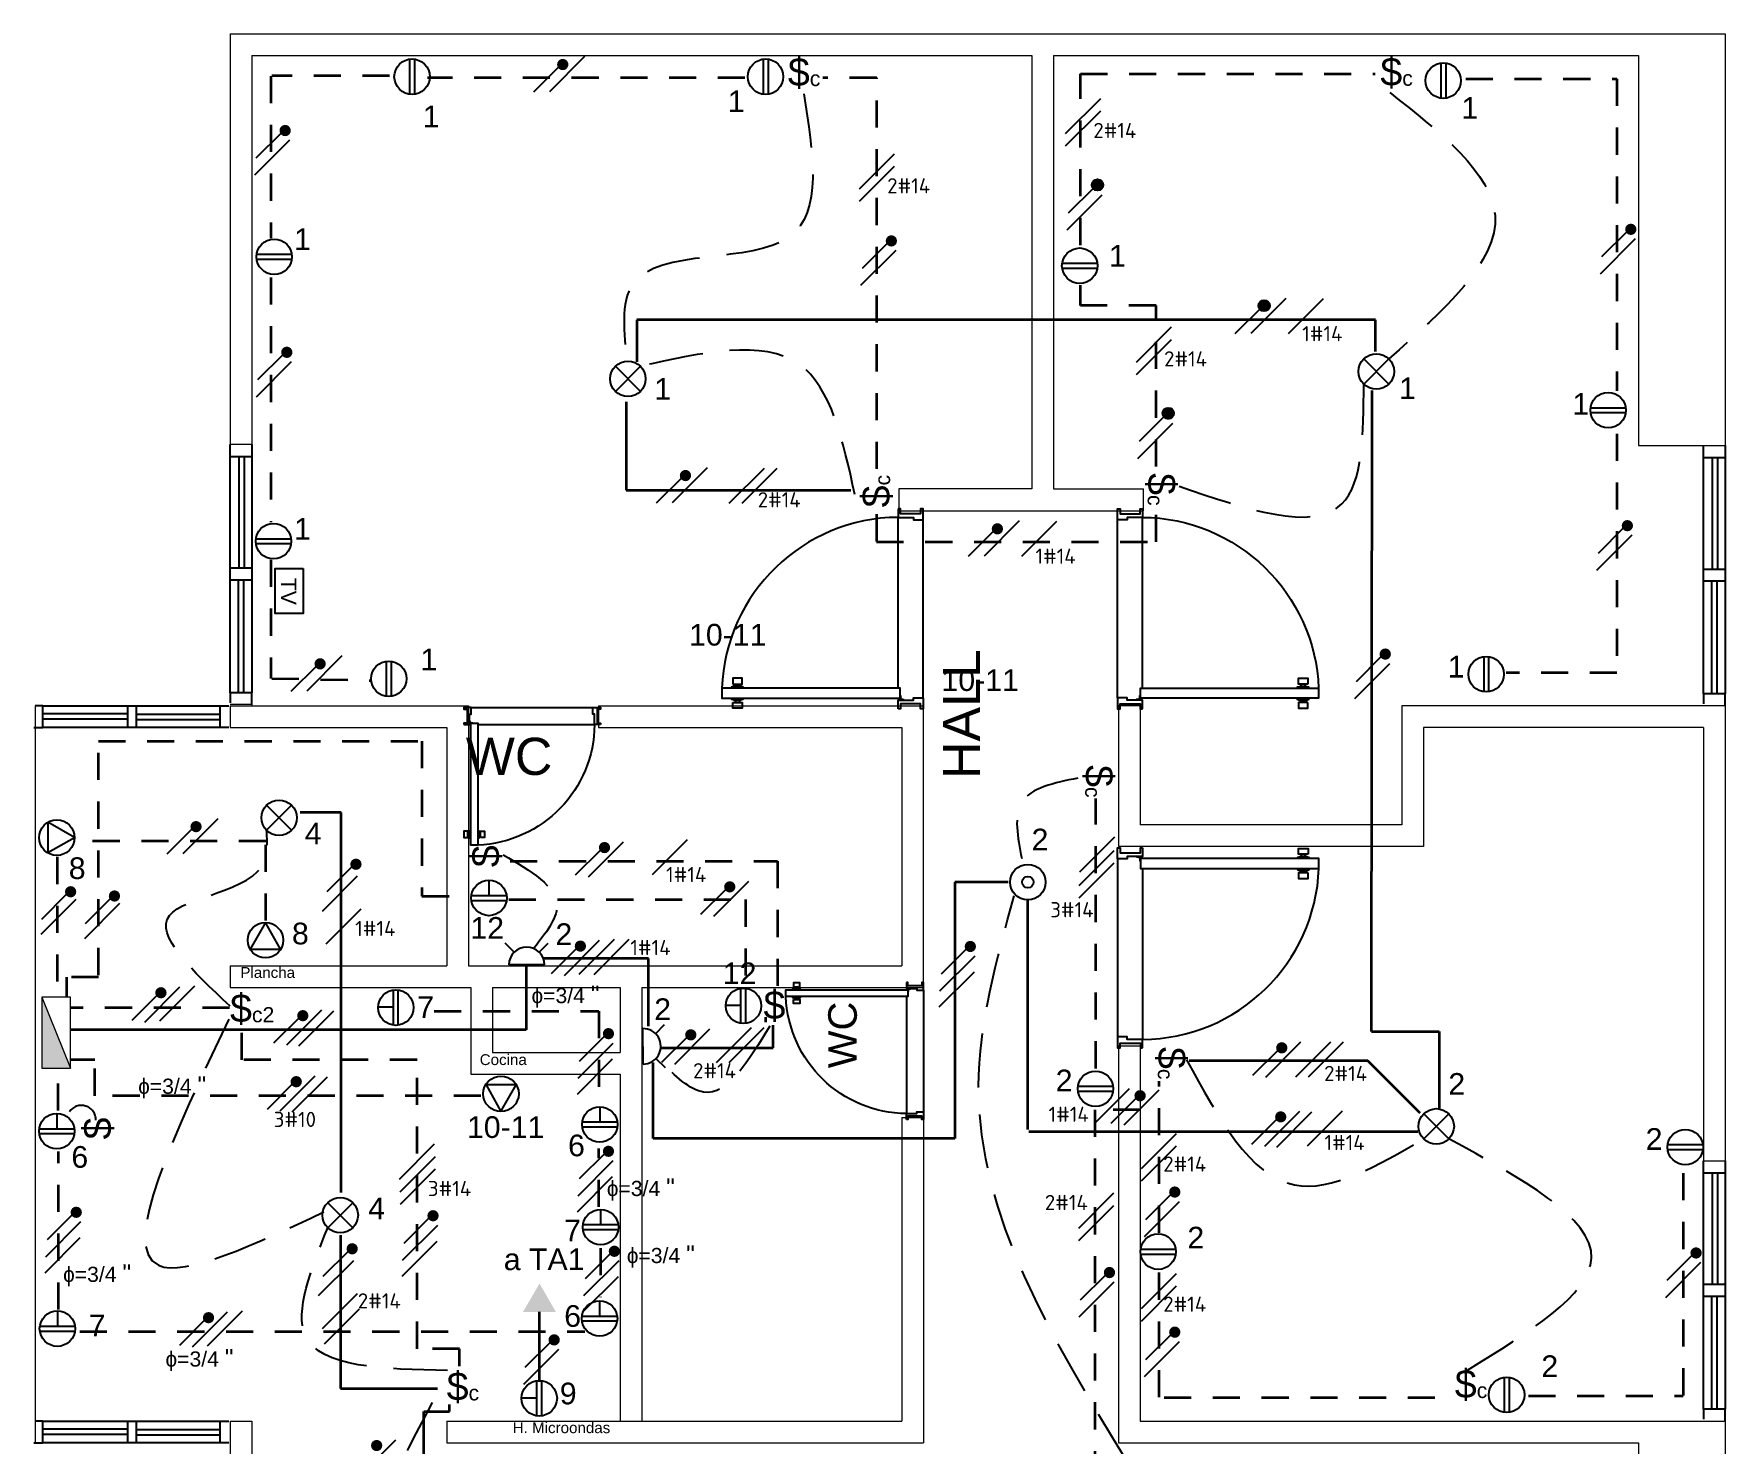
# Model space of a CAD drawing. Extents: x -43333.7 to -43325.1, y -14363.7 to -14352.7.
# Drawn here: x -43333.67 to -43325.87, y -14359.23 to -14352.73 of the extents above; entities that cross this region are included whole.
import ezdxf
from ezdxf.enums import TextEntityAlignment as Align

# ---------------------------------------------------------------- set-up
doc = ezdxf.new("R2010")
doc.units = 0
doc.header["$MEASUREMENT"] = 0
for name, pattern in [('DASHED', [19.05, 12.7, -6.35]), ('HIDDEN', [0.375, 0.25, -0.125]), ('HIDDEN2', [0.1875, 0.125, -0.0625])]:
    doc.linetypes.add(name, pattern=pattern)
doc.layers.get('0').update_dxf_attribs({"linetype": 'CONTINUOUS'})
for name, color, linetype, lineweight in [('Cable piso 1', 50, 'HIDDEN2', 35), ('Cable techo 1', 131, 'CONTINUOUS', 35), ('www.cadblocksfree.com', 7, 'CONTINUOUS', 5)]:
    doc.layers.add(name, color=color, linetype=linetype, lineweight=lineweight)
for name, color, linetype in [('Control luces 1', 80, 'HIDDEN'), ('Especiales 1', 31, 'CONTINUOUS'), ('Fase B 1', 40, 'CONTINUOUS'), ('Fase c1', 1, 'CONTINUOUS'), ('FINO', 4, 'CONTINUOUS'), ('Iluminacion 1', 21, 'CONTINUOUS'), ('Neutro 1', 255, 'CONTINUOUS'), ('PUERTAS', 1, 'CONTINUOUS'), ('Retorno 1', 210, 'CONTINUOUS'), ('Tomas 1', 6, 'CONTINUOUS')]:
    doc.layers.add(name, color=color, linetype=linetype)
doc.styles.get("Standard").update_dxf_attribs({"font": 'ARIAL.TTF'})

# ---------------------------------------------------------------- blocks, each defined once
blk = doc.blocks.new('P3-80')
at = {"layer": 'PUERTAS'}
for p, q in [((0.0364, 0.0872), (0.0364, 0.0757)), ((0.0385, 0.0894), (0.0527, 0.0894))]:
    blk.add_line(p, q, dxfattribs=at)
at = {"layer": 'PUERTAS', "color": 1, "linetype": 'DASHED'}
for p, q in [((0.0819, 0.1), (0.7659, 0.1)), ((0.0438, 0), (0.7562, 0))]:
    blk.add_line(p, q, dxfattribs=at)
at = {"layer": 'PUERTAS', "color": 2}
for points in [[(0.0249, 0.7621), (0.0249, 0.7244), (0.0017, 0.7244), (0.0017, 0.7621)], [(0.0989, 0.7621), (0.0989, 0.7244), (0.1221, 0.7244), (0.1221, 0.7621)]]:
    blk.add_lwpolyline(points, close=True, dxfattribs=at)
for points in [[(0.0329, 0.751), (0.0249, 0.751)], [(0.0378, 0.7197), (0.0329, 0.7324), (0.0329, 0.7549), (0.0378, 0.7666)], [(0.0419, 0.7666), (0.0378, 0.7666), (0.0378, 0.7197), (0.0419, 0.7197)], [(0.0819, 0.7666), (0.086, 0.7666), (0.086, 0.7197), (0.0819, 0.7197)], [(0.086, 0.7197), (0.0909, 0.7324), (0.0909, 0.7549), (0.086, 0.7666)], [(0.0909, 0.751), (0.0989, 0.751)], [(0.0329, 0.7355), (0.0249, 0.7355)], [(0.0909, 0.7355), (0.0989, 0.7355)]]:
    blk.add_lwpolyline(points, dxfattribs=at)
at = {"layer": 'PUERTAS'}
for points in [[(0.0419, 0.0919), (0.0819, 0.0919), (0.0819, 0.8055), (0.0419, 0.8055), (0.0419, 0.0919)], [(0, 0.1), (0.0341, 0.1), (0.0341, 0.0386), (0.0438, 0.0386), (0.0438, 0), (0, 0), (0, 0.0107), (0.0195, 0.0107), (0.0195, 0.0912), (0, 0.0912), (0, 0.1)], [(0.8, 0.1), (0.7659, 0.1), (0.7659, 0.0386), (0.7562, 0.0386), (0.7562, 0), (0.8, 0), (0.8, 0.0107), (0.7805, 0.0107), (0.7805, 0.0912), (0.8, 0.0912), (0.8, 0.1)]]:
    blk.add_lwpolyline(points, dxfattribs=at)
blk.add_circle((0.0385, 0.0872), 0.00217, dxfattribs=at)
at = {"layer": 'PUERTAS', "color": 1}
blk.add_arc((0.0548, 0.0949), 0.7111, 0.41037, 87.81839, dxfattribs=at)
blk = doc.blocks.new('DIBA')
at = {"layer": 'FINO'}
for p, q in [((0, 0.1), (1.05, 0.1)), ((0.05, 0), (0.05, 0.1)), ((1.1, 0.1), (1.05, 0.1)), ((1.05, 0.1), (1.05, 0)), ((1.05, 0), (0, 0)), ((0.05, 0.065), (0.5218, 0.065)), ((0.05, 0.04), (0.5218, 0.04)), ((0.5718, 0.062), (1.05, 0.062)), ((0.5718, 0.037), (1.05, 0.037)), ((1.05, 0), (1.0925, 0))]:
    blk.add_line(p, q, dxfattribs=at)
at = {"layer": 'FINO', "color": 4}
for p, q in [((0.5218, 0), (0.5218, 0.1)), ((0.5718, 0), (0.5718, 0.1))]:
    blk.add_line(p, q, dxfattribs=at)
blk = doc.blocks.new('Divi')
blk.add_blockref('DIBA', (0, 0))

msp = doc.modelspace()

# ---------------------------------------------------------------- hatches: boundary and pattern name
at = {"layer": 'Cable techo 1'}
msp.add_hatch(color=250, dxfattribs=at).paths.add_polyline_path([(-43331.3374, -14358.4915), (-43331.4134, -14358.6224), (-43331.2619, -14358.6228)])
at = {"layer": 'Neutro 1'}
for points in [[(-43331.2119, -14352.8491, 1), (-43331.2488, -14352.886, 1)], [(-43332.4929, -14353.1539, 1), (-43332.5298, -14353.1908, 1)], [(-43328.7437, -14353.4077, 1), (-43328.7806, -14353.4446, 1)], [(-43326.2822, -14353.6095, 1), (-43326.3191, -14353.6464, 1)], [(-43329.6951, -14353.6629, 1), (-43329.732, -14353.6998, 1)], [(-43327.9737, -14353.9614, 1), (-43328.0106, -14353.9983, 1)], [(-43332.4853, -14354.177, 1), (-43332.5222, -14354.2139, 1)], [(-43328.4172, -14354.4615, 1), (-43328.4541, -14354.4984, 1)], [(-43330.6455, -14354.7455, 1), (-43330.6824, -14354.7824, 1)], [(-43329.2056, -14354.9914, 1), (-43329.2425, -14355.0283, 1)], [(-43326.2981, -14354.9768, 1), (-43326.335, -14355.0137, 1)], [(-43327.4154, -14355.5693, 1), (-43327.4523, -14355.6062, 1)], [(-43332.3315, -14355.6143, 1), (-43332.3684, -14355.6512, 1)], [(-43332.9041, -14356.3654, 1), (-43332.941, -14356.4022, 1)], [(-43331.019, -14356.4619, 1), (-43331.0559, -14356.4988, 1)], [(-43332.1663, -14356.5387, 1), (-43332.2032, -14356.5756, 1)], [(-43333.4831, -14356.6658, 1), (-43333.52, -14356.7027, 1)], [(-43333.2808, -14356.6855, 1), (-43333.3176, -14356.7224, 1)], [(-43330.4408, -14356.6432, 1), (-43330.4777, -14356.6801, 1)], [(-43331.1303, -14356.9167, 1), (-43331.1672, -14356.9535, 1)], [(-43329.3306, -14356.9182, 1), (-43329.3675, -14356.9551, 1)], [(-43333.0662, -14357.1318, 1), (-43333.1031, -14357.1687, 1)], [(-43332.4115, -14357.2374, 1), (-43332.4484, -14357.2743, 1)], [(-43331.0007, -14357.3206, 1), (-43331.0376, -14357.3574, 1)], [(-43330.6209, -14357.3259, 1), (-43330.6578, -14357.3628, 1)], [(-43327.8932, -14357.3857, 1), (-43327.9301, -14357.4226, 1)], [(-43332.4418, -14357.5422, 1), (-43332.4787, -14357.5791, 1)], [(-43328.5471, -14357.6068, 1), (-43328.584, -14357.6436, 1)], [(-43327.898, -14357.7044, 1), (-43327.9348, -14357.7412, 1)], [(-43331.0007, -14357.8632, 1), (-43331.0376, -14357.9001, 1)], [(-43328.3869, -14358.0513, 1), (-43328.4238, -14358.0882, 1)], [(-43333.4572, -14358.1447, 1), (-43333.4941, -14358.1816, 1)], [(-43331.8104, -14358.1605, 1), (-43331.8473, -14358.1974, 1)], [(-43332.1836, -14358.313, 1), (-43332.2205, -14358.3499, 1)], [(-43330.9735, -14358.3244, 1), (-43331.0104, -14358.3613, 1)], [(-43325.9811, -14358.3322, 1), (-43326.018, -14358.3691, 1)], [(-43328.6884, -14358.4227, 1), (-43328.7253, -14358.4596, 1)], [(-43332.8466, -14358.6309, 1), (-43332.8835, -14358.6678, 1)], [(-43328.3869, -14358.6978, 1), (-43328.4238, -14358.7347, 1)], [(-43331.2515, -14358.7332, 1), (-43331.2883, -14358.7701, 1)], [(-43332.0706, -14359.2208, 1), (-43332.1075, -14359.2576, 1)]]:
    msp.add_hatch(color=250, dxfattribs=at).paths.add_polyline_path(points)
at = {"layer": 'www.cadblocksfree.com'}
msp.add_hatch(color=250, dxfattribs=at).paths.add_polyline_path([(-43333.6344, -14357.1707), (-43333.6344, -14357.4982), (-43333.5023, -14357.4982)])

# ---------------------------------------------------------------- linework, layer by layer
at = {"layer": 'Cable piso 1', "color": 250}
for p, q in [((-43332.5768, -14352.9208), (-43332.5768, -14353.6693)), ((-43332.0292, -14352.9199), (-43332.5728, -14352.9199)), ((-43330.3893, -14352.9292), (-43331.8542, -14352.9292)), ((-43329.7812, -14352.9292), (-43330.03, -14352.9292)), ((-43329.7812, -14354.7333), (-43329.7812, -14352.9292)), ((-43328.8407, -14353.7003), (-43328.8407, -14352.9107)), ((-43328.8407, -14352.9107), (-43327.4809, -14352.9107)), ((-43327.0625, -14352.9339), (-43326.3652, -14352.9339)), ((-43326.3652, -14352.9339), (-43326.3652, -14354.3737)), ((-43332.5768, -14353.8497), (-43332.5768, -14354.9792)), ((-43328.8407, -14353.979), (-43328.8407, -14353.8861)), ((-43328.492, -14353.979), (-43328.8407, -14353.979)), ((-43328.492, -14354.7221), (-43328.492, -14353.979)), ((-43326.3652, -14354.5711), (-43326.3652, -14355.6742)), ((-43329.782, -14354.9427), (-43329.782, -14355.0704)), ((-43328.492, -14355.0704), (-43328.492, -14354.9079)), ((-43329.782, -14355.0704), (-43328.492, -14355.0704)), ((-43332.5768, -14355.1529), (-43332.5768, -14355.7009)), ((-43332.5728, -14355.6999), (-43332.1122, -14355.7091)), ((-43326.3652, -14355.6742), (-43326.8766, -14355.6742)), ((-43333.3734, -14357.0685), (-43333.3734, -14355.9891)), ((-43333.3734, -14355.9891), (-43331.8798, -14355.9891)), ((-43331.8798, -14355.9891), (-43331.8798, -14356.7049)), ((-43328.7693, -14357.4989), (-43328.7693, -14356.2533)), ((-43332.5998, -14356.4502), (-43333.4724, -14356.4502)), ((-43332.5998, -14356.8173), (-43332.5998, -14356.4502)), ((-43333.5643, -14356.5236), (-43333.5643, -14357.1707)), ((-43331.4727, -14356.5433), (-43330.2393, -14356.5433)), ((-43330.2393, -14356.5433), (-43330.2393, -14357.1376)), ((-43331.8798, -14356.7049), (-43331.6679, -14356.7049)), ((-43331.4792, -14356.7206), (-43330.3871, -14356.7206)), ((-43330.3871, -14356.7206), (-43330.3871, -14357.1181)), ((-43333.3724, -14357.0788), (-43333.5212, -14357.0788)), ((-43333.5212, -14357.0788), (-43333.5212, -14357.168)), ((-43332.768, -14357.2191), (-43333.505, -14357.2191)), ((-43331.8233, -14357.2349), (-43331.0644, -14357.2349)), ((-43331.0644, -14357.2349), (-43331.0644, -14357.6721)), ((-43332.712, -14357.4595), (-43332.712, -14357.3173)), ((-43333.3897, -14357.4598), (-43333.5, -14357.4598)), ((-43333.3897, -14357.625), (-43333.3897, -14357.4598)), ((-43331.9025, -14357.4595), (-43332.712, -14357.4595)), ((-43331.9025, -14358.7924), (-43331.9025, -14357.4595)), ((-43333.5597, -14357.6938), (-43333.5597, -14357.5011)), ((-43328.4773, -14358.2573), (-43328.4773, -14357.5588)), ((-43331.6077, -14357.625), (-43333.3897, -14357.625)), ((-43328.7748, -14357.6898), (-43328.7748, -14359.3273)), ((-43328.565, -14357.691), (-43328.6987, -14357.691)), ((-43333.5582, -14358.6116), (-43333.5582, -14357.8822)), ((-43331.063, -14358.1381), (-43331.063, -14357.8681)), ((-43326.0576, -14359.0078), (-43326.0576, -14357.9463)), ((-43331.0563, -14358.3283), (-43331.0563, -14358.5549)), ((-43328.4773, -14359.0166), (-43328.4773, -14358.4308)), ((-43333.4592, -14358.7124), (-43331.1287, -14358.7124)), ((-43331.7069, -14358.7924), (-43331.9025, -14358.7924)), ((-43331.7069, -14358.8724), (-43331.7069, -14358.7924)), ((-43328.4548, -14359.0171), (-43327.1307, -14359.0171)), ((-43326.7734, -14359.0101), (-43326.0588, -14359.0101))]:
    msp.add_line(p, q, dxfattribs=at)
at = {"layer": 'Cable techo 1', "color": 250}
for p, q in [((-43327.4788, -14354.0457), (-43330.8879, -14354.0457)), ((-43330.8879, -14354.0457), (-43330.8879, -14354.2394)), ((-43327.4788, -14354.191), (-43327.4788, -14354.0457)), ((-43327.4969, -14357.3295), (-43327.4946, -14354.371)), ((-43330.9379, -14354.4243), (-43330.9379, -14354.7574)), ((-43330.9379, -14354.7574), (-43330.9379, -14354.8315)), ((-43330.9379, -14354.8315), (-43329.9006, -14354.8315)), ((-43332.2523, -14356.3182), (-43332.4418, -14356.3182)), ((-43332.2523, -14358.0712), (-43332.2523, -14356.3182)), ((-43329.1741, -14356.6395), (-43329.4208, -14356.6395)), ((-43329.4208, -14356.6395), (-43329.4208, -14357.8229)), ((-43329.0837, -14357.7813), (-43329.0837, -14356.7216)), ((-43331.3984, -14357.0276), (-43331.3984, -14357.3212)), ((-43330.8349, -14356.9927), (-43331.32, -14356.9927)), ((-43330.8349, -14357.3048), (-43330.8349, -14356.9927)), ((-43330.2936, -14357.2859), (-43330.2936, -14357.2625)), ((-43330.2595, -14357.4047), (-43330.2595, -14357.3001)), ((-43331.3984, -14357.3212), (-43333.502, -14357.3212)), ((-43327.4969, -14357.3295), (-43327.1845, -14357.3295)), ((-43327.1845, -14357.3295), (-43327.1845, -14357.6827)), ((-43330.7767, -14357.4047), (-43330.2595, -14357.4047)), ((-43330.8136, -14357.8229), (-43330.8136, -14357.4723)), ((-43328.3243, -14357.4646), (-43328.3385, -14357.4646)), ((-43327.5143, -14357.4646), (-43328.3243, -14357.4646)), ((-43327.2727, -14357.706), (-43327.5143, -14357.4646)), ((-43329.4208, -14357.8229), (-43330.8136, -14357.8229)), ((-43329.0797, -14357.7901), (-43327.2841, -14357.7901)), ((-43332.2556, -14358.2684), (-43332.2556, -14358.9758)), ((-43331.3377, -14358.9448), (-43331.3377, -14358.6224)), ((-43332.2556, -14358.9758), (-43331.8084, -14358.9758)), ((-43331.8711, -14360.6839), (-43331.8711, -14359.0824)), ((-43331.8711, -14359.0824), (-43331.7528, -14359.0824)), ((-43331.7528, -14359.0824), (-43331.7528, -14359.0501))]:
    msp.add_line(p, q, dxfattribs=at)
at = {"layer": 'Control luces 1', "color": 250}
msp.add_arc((-43333.4516, -14357.7364), 0.0665, 358.24309, 146.48858, dxfattribs=at)
for points, knots in [([(-43330.1179, -14353.0026), (-43330.0738, -14353.2759), (-43329.9794, -14353.8616), (-43330.9962, -14353.672), (-43330.9487, -14354.1041), (-43330.9333, -14354.244)], [0, 0, 0, 0, 0.662689, 1.420115, 1.78313, 1.78313, 1.78313, 1.78313]), ([(-43327.4135, -14352.9963), (-43327.1777, -14353.183), (-43326.6819, -14353.5753), (-43327.1645, -14354.0023), (-43327.4175, -14354.2261)], [0, 0, 0, 0, 0.747455, 1.571191, 1.571191, 1.571191, 1.571191]), ([(-43329.8823, -14354.8509), (-43329.9366, -14354.6032), (-43330.052, -14354.0772), (-43330.588, -14354.1967), (-43330.8716, -14354.26)], [0, 0, 0, 0, 0.652378, 1.38553, 1.38553, 1.38553, 1.38553]), ([(-43328.3859, -14354.8131), (-43328.0767, -14354.9193), (-43327.5373, -14355.1046), (-43327.5344, -14354.5699), (-43327.5331, -14354.3418)], [0, 0, 0, 0, 0.755811, 1.318367, 1.318367, 1.318367, 1.318367]), ([(-43328.853, -14356.1598), (-43328.9618, -14356.1824), (-43329.1705, -14356.2257), (-43329.1309, -14356.4321), (-43329.112, -14356.5308)], [0, 0, 0, 0, 0.2822885, 0.5410927, 0.5410927, 0.5410927, 0.5410927]), ([(-43332.7657, -14357.2127), (-43332.9398, -14357.0484), (-43333.2888, -14356.719), (-43332.576, -14356.6826), (-43332.5935, -14356.4514), (-43332.5973, -14356.4006)], [0, 0, 0, 0, 0.503857, 1.010214, 1.152636, 1.152636, 1.152636, 1.152636]), ([(-43331.5045, -14356.5138), (-43331.3797, -14356.5867), (-43331.176, -14356.7058), (-43331.3097, -14356.8762), (-43331.3616, -14356.9423)], [0, 0, 0, 0, 0.3436087, 0.560995, 0.560995, 0.560995, 0.560995]), ([(-43328.6284, -14359.3086), (-43328.9708, -14358.7446), (-43329.4782, -14357.9084), (-43329.228, -14356.9992), (-43329.1466, -14356.7033)], [0, 0, 0, 0, 1.855326, 2.750425, 2.750425, 2.750425, 2.750425]), ([(-43332.7718, -14357.2728), (-43333.0237, -14357.7996), (-43333.4467, -14358.6843), (-43332.6539, -14358.312), (-43332.3331, -14358.1613)], [0, 0, 0, 0, 1.180259, 1.98223, 1.98223, 1.98223, 1.98223]), ([(-43330.2751, -14357.3041), (-43330.3719, -14357.4646), (-43330.5239, -14357.7166), (-43330.7119, -14357.5328), (-43330.7802, -14357.466)], [0, 0, 0, 0, 0.4311037, 0.6769793, 0.6769793, 0.6769793, 0.6769793]), ([(-43328.3513, -14357.4593), (-43328.2053, -14357.7277), (-43327.9381, -14358.219), (-43327.4691, -14357.9476), (-43327.2564, -14357.8245)], [0, 0, 0, 0, 0.76267, 1.39611, 1.39611, 1.39611, 1.39611]), ([(-43327.0537, -14358.8909), (-43326.7714, -14358.7171), (-43326.1745, -14358.3496), (-43326.8072, -14358.0057), (-43327.1407, -14357.8245)], [0, 0, 0, 0, 0.770345, 1.628803, 1.628803, 1.628803, 1.628803]), ([(-43331.7614, -14358.8929), (-43332.0555, -14358.8871), (-43332.571, -14358.8769), (-43332.3917, -14358.4274), (-43332.3147, -14358.2344)], [0, 0, 0, 0, 0.675436, 1.184057, 1.184057, 1.184057, 1.184057]), ([(-43331.8334, -14359.0406), (-43332.03, -14359.4146), (-43332.4267, -14360.1699), (-43331.6226, -14360.4638), (-43331.2167, -14360.6121)], [0, 0, 0, 0, 1.051209, 2.122446, 2.122446, 2.122446, 2.122446])]:
    msp.add_open_spline(points, degree=3, knots=knots, dxfattribs=at)
at = {"layer": 'Especiales 1', "color": 250, "linetype": 'ByBlock'}
for p, q in [((-43333.6064, -14356.3639), (-43333.6064, -14356.5037)), ((-43333.4834, -14356.4345), (-43333.6064, -14356.3639)), ((-43333.6064, -14356.5037), (-43333.4834, -14356.4345)), ((-43332.6024, -14356.8261), (-43332.673, -14356.9491)), ((-43332.5332, -14356.9491), (-43332.6024, -14356.8261)), ((-43332.673, -14356.9491), (-43332.5332, -14356.9491)), ((-43331.4446, -14357.575), (-43331.5844, -14357.575)), ((-43331.5844, -14357.575), (-43331.5152, -14357.698)), ((-43331.5152, -14357.698), (-43331.4446, -14357.575))]:
    msp.add_line(p, q, dxfattribs=at)
for centre in [(-43333.5652, -14356.4345), (-43332.6024, -14356.9078), (-43331.5152, -14357.6162)]:
    msp.add_circle(centre, 0.0818, dxfattribs=at)
at = {"layer": 'Fase B 1', "color": 250}
for p, q in [((-43331.2897, -14352.9915), (-43331.1279, -14352.8297)), ((-43332.6516, -14353.3772), (-43332.4898, -14353.2154)), ((-43328.9024, -14353.631), (-43328.7406, -14353.4691)), ((-43326.4409, -14353.8328), (-43326.2791, -14353.671)), ((-43329.8538, -14353.8862), (-43329.6919, -14353.7243)), ((-43328.0524, -14354.1071), (-43327.8906, -14353.9453)), ((-43332.644, -14354.4003), (-43332.4822, -14354.2384)), ((-43328.5759, -14354.6848), (-43328.4141, -14354.523)), ((-43330.7233, -14354.8879), (-43330.5614, -14354.7261)), ((-43329.2834, -14355.1338), (-43329.1216, -14354.9719)), ((-43326.4568, -14355.2001), (-43326.295, -14355.0382)), ((-43332.4093, -14355.7567), (-43332.2475, -14355.5948)), ((-43327.5741, -14355.7926), (-43327.4122, -14355.6307)), ((-43332.9819, -14356.5077), (-43332.8201, -14356.3459)), ((-43332.3397, -14356.773), (-43332.1779, -14356.6112)), ((-43333.6381, -14356.8797), (-43333.4762, -14356.7179)), ((-43331.1538, -14357.065), (-43330.9919, -14356.9031)), ((-43329.4893, -14357.1415), (-43329.3275, -14356.9797)), ((-43333.0896, -14357.2801), (-43332.9278, -14357.1183)), ((-43332.4483, -14357.3951), (-43332.2864, -14357.2333)), ((-43331.1594, -14357.5438), (-43330.9976, -14357.382)), ((-43332.4785, -14357.6999), (-43332.3167, -14357.5381)), ((-43327.9347, -14357.8621), (-43327.7729, -14357.7002)), ((-43331.1594, -14358.0865), (-43330.9976, -14357.9246)), ((-43333.6159, -14358.368), (-43333.4541, -14358.2062)), ((-43331.9691, -14358.3838), (-43331.8073, -14358.2219)), ((-43332.357, -14358.5473), (-43332.1951, -14358.3854)), ((-43331.1322, -14358.5477), (-43330.9704, -14358.3859)), ((-43332.8701, -14358.7792), (-43332.7082, -14358.6174)), ((-43332.1631, -14359.3741), (-43332.0013, -14359.2123))]:
    msp.add_line(p, q, dxfattribs=at)
at = {"layer": 'Fase c1', "color": 250}
for p, q in [((-43331.1115, -14356.6153), (-43330.9497, -14356.4535)), ((-43330.5333, -14356.7966), (-43330.3715, -14356.6348)), ((-43333.4357, -14356.8994), (-43333.2739, -14356.7376)), ((-43331.2228, -14357.07), (-43331.061, -14356.9082)), ((-43329.4922, -14357.2153), (-43329.3304, -14357.0535)), ((-43333.1586, -14357.2852), (-43332.9968, -14357.1234)), ((-43332.504, -14357.3908), (-43332.3421, -14357.2289)), ((-43330.7133, -14357.4793), (-43330.5515, -14357.3174)), ((-43327.9856, -14357.5391), (-43327.8238, -14357.3772)), ((-43331.1624, -14357.6177), (-43331.0005, -14357.4558)), ((-43332.5342, -14357.6956), (-43332.3724, -14357.5338)), ((-43328.6395, -14357.7601), (-43328.4777, -14357.5983)), ((-43327.9904, -14357.8577), (-43327.8286, -14357.6959)), ((-43331.1624, -14358.1603), (-43331.0005, -14357.9984)), ((-43328.5456, -14358.2746), (-43328.3838, -14358.1128)), ((-43333.6189, -14358.4418), (-43333.4571, -14358.28)), ((-43331.9721, -14358.4576), (-43331.8103, -14358.2957)), ((-43326.1398, -14358.5555), (-43325.978, -14358.3937)), ((-43331.1352, -14358.6215), (-43330.9734, -14358.4597)), ((-43328.8471, -14358.646), (-43328.6853, -14358.4842)), ((-43332.9391, -14358.7843), (-43332.7773, -14358.6225)), ((-43328.5456, -14358.9211), (-43328.3838, -14358.7593)), ((-43331.4102, -14358.9565), (-43331.2483, -14358.7947))]:
    msp.add_line(p, q, dxfattribs=at)
at = {"layer": 'Iluminacion 1', "color": 250, "linetype": 'ByBlock'}
for p, q in [((-43327.5331, -14354.2261), (-43327.4175, -14354.3418)), ((-43327.5331, -14354.3418), (-43327.4175, -14354.2261)), ((-43330.9872, -14354.26), (-43330.8716, -14354.3756)), ((-43330.9872, -14354.3756), (-43330.8716, -14354.26)), ((-43332.5973, -14356.285), (-43332.4817, -14356.4006)), ((-43332.5973, -14356.4006), (-43332.4817, -14356.285)), ((-43331.4542, -14356.9631), (-43331.4958, -14356.9211)), ((-43331.3393, -14356.9629), (-43331.2979, -14356.9207)), ((-43331.3149, -14357.0212), (-43331.4784, -14357.0212)), ((-43330.8019, -14357.3393), (-43330.7603, -14357.2972)), ((-43330.8583, -14357.4792), (-43330.8602, -14357.3157)), ((-43330.8003, -14357.4541), (-43330.7577, -14357.4951)), ((-43327.2564, -14357.7089), (-43327.1407, -14357.8245)), ((-43327.2564, -14357.8245), (-43327.1407, -14357.7089)), ((-43332.3147, -14358.1188), (-43332.199, -14358.2344)), ((-43332.3147, -14358.2344), (-43332.199, -14358.1188))]:
    msp.add_line(p, q, dxfattribs=at)
for centre, radius in [((-43330.9294, -14354.3178), 0.0818), ((-43327.4753, -14354.2839), 0.0818), ((-43332.5395, -14356.3428), 0.0818), ((-43329.0837, -14356.6397), 0.0818), ((-43329.0837, -14356.6397), 0.0262), ((-43327.1985, -14357.7667), 0.0818), ((-43332.2569, -14358.1766), 0.0818)]:
    msp.add_circle(centre, radius, dxfattribs=at)
for centre, start, end in [((-43331.3967, -14357.0212), 0, 180), ((-43330.8593, -14357.3975), 270.66655, 90.66655)]:
    msp.add_arc(centre, 0.0818, start, end, dxfattribs=at)
at = {"layer": 'Neutro 1', "color": 250}
for p, q in [((-43331.3635, -14352.9937), (-43331.2462, -14352.8764)), ((-43332.6445, -14353.2984), (-43332.5272, -14353.1811)), ((-43328.8953, -14353.5522), (-43328.778, -14353.4349)), ((-43329.8466, -14353.8074), (-43329.7293, -14353.6901)), ((-43326.4338, -14353.754), (-43326.3165, -14353.6367)), ((-43328.1262, -14354.1093), (-43328.0089, -14353.992)), ((-43332.6369, -14354.3215), (-43332.5196, -14354.2042)), ((-43328.5688, -14354.606), (-43328.4515, -14354.4887)), ((-43330.797, -14354.8901), (-43330.6797, -14354.7727)), ((-43329.3572, -14355.1359), (-43329.2399, -14355.0186)), ((-43326.4497, -14355.1213), (-43326.3324, -14355.004)), ((-43332.4831, -14355.7588), (-43332.3658, -14355.6415)), ((-43327.5669, -14355.7138), (-43327.4496, -14355.5965)), ((-43333.0557, -14356.5099), (-43332.9384, -14356.3926)), ((-43331.1706, -14356.6065), (-43331.0533, -14356.4891)), ((-43332.3179, -14356.6833), (-43332.2006, -14356.566)), ((-43330.5924, -14356.7878), (-43330.4751, -14356.6705)), ((-43333.6347, -14356.8103), (-43333.5174, -14356.693)), ((-43333.4323, -14356.83), (-43333.315, -14356.7127)), ((-43331.2819, -14357.0612), (-43331.1646, -14356.9439)), ((-43329.4822, -14357.0627), (-43329.3649, -14356.9454)), ((-43333.2178, -14357.2764), (-43333.1004, -14357.1591)), ((-43332.5631, -14357.3819), (-43332.4458, -14357.2646)), ((-43331.1523, -14357.4651), (-43331.035, -14357.3478)), ((-43330.7725, -14357.4704), (-43330.6551, -14357.3531)), ((-43328.0448, -14357.5302), (-43327.9275, -14357.4129)), ((-43332.5933, -14357.6868), (-43332.476, -14357.5694)), ((-43328.6986, -14357.7513), (-43328.5813, -14357.634)), ((-43328.0495, -14357.8489), (-43327.9322, -14357.7316)), ((-43331.1523, -14358.0077), (-43331.035, -14357.8904)), ((-43328.5385, -14358.1959), (-43328.4212, -14358.0786)), ((-43333.6088, -14358.2893), (-43333.4915, -14358.172)), ((-43331.962, -14358.305), (-43331.8447, -14358.1877)), ((-43332.3352, -14358.4575), (-43332.2179, -14358.3402)), ((-43331.1251, -14358.4689), (-43331.0078, -14358.3516)), ((-43326.1327, -14358.4767), (-43326.0154, -14358.3594)), ((-43328.84, -14358.5673), (-43328.7227, -14358.45)), ((-43332.9982, -14358.7755), (-43332.8809, -14358.6581)), ((-43331.403, -14358.8778), (-43331.2857, -14358.7604)), ((-43328.5385, -14358.8423), (-43328.4212, -14358.725))]:
    msp.add_line(p, q, dxfattribs=at)
for centre in [(-43328.7622, -14353.4231), (-43327.9931, -14353.9802), (-43328.4357, -14354.4769)]:
    msp.add_circle(centre, 0.0261, dxfattribs=at)
at = {"layer": 'Retorno 1', "color": 250}
for p, q in [((-43328.9093, -14353.1864), (-43328.7475, -14353.0246)), ((-43328.9093, -14353.2435), (-43328.7475, -14353.0817)), ((-43329.8607, -14353.4416), (-43329.6989, -14353.2798)), ((-43329.8607, -14353.4987), (-43329.6988, -14353.3369)), ((-43327.8808, -14354.1093), (-43327.7189, -14353.9474)), ((-43328.5828, -14354.2403), (-43328.421, -14354.0784)), ((-43328.5828, -14354.2974), (-43328.421, -14354.1355)), ((-43330.4614, -14354.8915), (-43330.2996, -14354.7297)), ((-43330.4021, -14354.8911), (-43330.2403, -14354.7293)), ((-43329.1118, -14355.1359), (-43328.95, -14354.9741)), ((-43330.8166, -14356.6048), (-43330.6548, -14356.4429)), ((-43328.8442, -14356.5925), (-43328.6823, -14356.4307)), ((-43328.8475, -14356.655), (-43328.6857, -14356.4932)), ((-43328.8474, -14356.7121), (-43328.6856, -14356.5503)), ((-43332.3224, -14356.9252), (-43332.1605, -14356.7633)), ((-43331.085, -14357.0652), (-43330.9232, -14356.9034)), ((-43330.5211, -14357.4723), (-43330.3593, -14357.3105)), ((-43330.4618, -14357.4719), (-43330.3, -14357.3101)), ((-43327.8472, -14357.5383), (-43327.6854, -14357.3764)), ((-43327.788, -14357.5378), (-43327.6261, -14357.376)), ((-43328.776, -14357.7538), (-43328.6141, -14357.592)), ((-43327.7927, -14357.8565), (-43327.6309, -14357.6947)), ((-43331.9842, -14358.0095), (-43331.8224, -14357.8477)), ((-43328.5598, -14357.9611), (-43328.398, -14357.7993)), ((-43331.9798, -14358.0679), (-43331.8179, -14357.9061)), ((-43328.5597, -14358.0183), (-43328.3979, -14357.8564)), ((-43331.9797, -14358.125), (-43331.8179, -14357.9632)), ((-43328.8483, -14358.2359), (-43328.6864, -14358.074)), ((-43328.8482, -14358.293), (-43328.6864, -14358.1311)), ((-43328.5598, -14358.6076), (-43328.398, -14358.4458)), ((-43332.3396, -14358.6994), (-43332.1778, -14358.5376)), ((-43328.5597, -14358.6647), (-43328.3979, -14358.5029)), ((-43332.3305, -14358.7698), (-43332.1687, -14358.608))]:
    msp.add_line(p, q, dxfattribs=at)
at = {"layer": 'Tomas 1', "color": 250, "linetype": 'ByBlock'}
for p, q in [((-43331.9372, -14352.8427), (-43331.9372, -14353.0047)), ((-43331.9142, -14352.8427), (-43331.9142, -14353.0047)), ((-43330.3056, -14352.8427), (-43330.3056, -14353.0047)), ((-43330.2826, -14352.8427), (-43330.2826, -14353.0047)), ((-43327.1777, -14352.861), (-43327.1777, -14353.023)), ((-43327.1548, -14352.861), (-43327.1548, -14353.023)), ((-43332.6429, -14353.7431), (-43332.481, -14353.7431)), ((-43332.6429, -14353.7661), (-43332.481, -14353.7661)), ((-43328.9251, -14353.7844), (-43328.7632, -14353.7844)), ((-43328.9251, -14353.8073), (-43328.7632, -14353.8073)), ((-43326.4864, -14354.4508), (-43326.3245, -14354.4508)), ((-43326.4864, -14354.4737), (-43326.3245, -14354.4737)), ((-43332.6463, -14355.0552), (-43332.4844, -14355.0552)), ((-43332.6463, -14355.0782), (-43332.4844, -14355.0782)), ((-43332.0448, -14355.6204), (-43332.0448, -14355.7823)), ((-43332.0218, -14355.6204), (-43332.0218, -14355.7823)), ((-43326.9797, -14355.5996), (-43326.9797, -14355.7615)), ((-43326.9568, -14355.5996), (-43326.9568, -14355.7615)), ((-43331.6515, -14356.7013), (-43331.4896, -14356.7013)), ((-43331.6515, -14356.7243), (-43331.4896, -14356.7243)), ((-43332.0121, -14357.2997), (-43332.0121, -14357.1378)), ((-43331.9892, -14357.2997), (-43331.9892, -14357.1378)), ((-43330.4077, -14357.2911), (-43330.4077, -14357.1292)), ((-43330.3847, -14357.2911), (-43330.3847, -14357.1292)), ((-43328.8522, -14357.5817), (-43328.6903, -14357.5817)), ((-43328.8522, -14357.6046), (-43328.6903, -14357.6046)), ((-43331.1403, -14357.7464), (-43330.9784, -14357.7464)), ((-43331.1403, -14357.7694), (-43330.9784, -14357.7694)), ((-43333.6463, -14357.7773), (-43333.4844, -14357.7773)), ((-43333.6463, -14357.8002), (-43333.4844, -14357.8002)), ((-43326.1302, -14357.8509), (-43325.9682, -14357.8509)), ((-43326.1302, -14357.8738), (-43325.9682, -14357.8738)), ((-43331.1363, -14358.2201), (-43330.9744, -14358.2201)), ((-43331.1363, -14358.243), (-43330.9744, -14358.243)), ((-43328.5633, -14358.3332), (-43328.4014, -14358.3332)), ((-43328.5633, -14358.3562), (-43328.4014, -14358.3562)), ((-43333.6437, -14358.6884), (-43333.4818, -14358.6884)), ((-43331.1409, -14358.6417), (-43330.979, -14358.6417)), ((-43331.1409, -14358.6646), (-43330.979, -14358.6646)), ((-43333.6437, -14358.7114), (-43333.4818, -14358.7114)), ((-43331.3499, -14359.1023), (-43331.3499, -14358.9404)), ((-43331.327, -14359.1023), (-43331.327, -14358.9404)), ((-43326.8853, -14358.9244), (-43326.8853, -14359.0863)), ((-43326.8623, -14358.9244), (-43326.8623, -14359.0863))]:
    msp.add_line(p, q, dxfattribs=at)
at = {"layer": 'Tomas 1', "color": 250}
for p, q in [((-43331.5692, -14356.7009), (-43331.5692, -14356.6301)), ((-43332.0125, -14357.2173), (-43332.0834, -14357.2173)), ((-43330.4081, -14357.2088), (-43330.4789, -14357.2088)), ((-43331.058, -14357.746), (-43331.058, -14357.6752)), ((-43333.564, -14357.7769), (-43333.564, -14357.706)), ((-43331.0539, -14358.2197), (-43331.0539, -14358.1488)), ((-43333.5613, -14358.6881), (-43333.5613, -14358.6172)), ((-43331.0586, -14358.6413), (-43331.0586, -14358.5704)), ((-43331.3503, -14359.0199), (-43331.4212, -14359.0199))]:
    msp.add_line(p, q, dxfattribs=at)
at = {"layer": 'Tomas 1', "color": 250, "linetype": 'ByBlock'}
msp.add_lwpolyline([(-43332.4275, -14355.1926), (-43332.4275, -14355.4002), (-43332.5568, -14355.4002), (-43332.5568, -14355.1926)], close=True, dxfattribs=at)
for centre in [(-43331.9257, -14352.9237), (-43330.2941, -14352.9237), (-43327.1663, -14352.942), (-43332.5619, -14353.7546), (-43328.8442, -14353.7958), (-43326.4055, -14354.4623), (-43332.5653, -14355.0667), (-43332.0333, -14355.7014), (-43326.9682, -14355.6805), (-43331.5706, -14356.7128), (-43332.0006, -14357.2187), (-43330.3962, -14357.2102), (-43328.7713, -14357.5931), (-43331.0594, -14357.7579), (-43333.5654, -14357.7888), (-43326.0492, -14357.8623), (-43331.0553, -14358.2315), (-43328.4824, -14358.3447), (-43333.5627, -14358.6999), (-43331.06, -14358.6532), (-43331.3385, -14359.0213), (-43326.8738, -14359.0053)]:
    msp.add_circle(centre, 0.0818, dxfattribs=at)
at = {"layer": 'www.cadblocksfree.com', "color": 250}
for p, q in [((-43332.7652, -14352.726), (-43332.7652, -14354.621)), ((-43332.7652, -14352.726), (-43325.8652, -14352.726)), ((-43325.8652, -14352.726), (-43325.8652, -14354.626)), ((-43332.6652, -14352.826), (-43329.0652, -14352.826)), ((-43332.6652, -14352.826), (-43332.6652, -14354.621)), ((-43329.0652, -14352.826), (-43329.0652, -14354.826)), ((-43328.9652, -14352.826), (-43326.2652, -14352.826)), ((-43328.9652, -14352.826), (-43328.9652, -14354.826)), ((-43326.2652, -14352.826), (-43326.2652, -14354.626)), ((-43325.8652, -14352.826), (-43325.8652, -14354.626)), ((-43332.6652, -14354.621), (-43332.7652, -14354.621)), ((-43326.2652, -14354.626), (-43325.8652, -14354.626)), ((-43329.6796, -14354.826), (-43329.6796, -14354.926)), ((-43329.0652, -14354.826), (-43329.6796, -14354.826)), ((-43328.9652, -14354.826), (-43328.5499, -14354.826)), ((-43328.5499, -14354.926), (-43328.5499, -14354.826)), ((-43329.6796, -14354.926), (-43328.5499, -14354.926)), ((-43333.6652, -14355.826), (-43333.6652, -14359.226)), ((-43332.6652, -14355.821), (-43332.7652, -14355.821)), ((-43332.7652, -14355.826), (-43331.6652, -14355.826)), ((-43332.7652, -14355.826), (-43332.7652, -14355.926)), ((-43332.6652, -14355.821), (-43332.6652, -14355.826)), ((-43331.6652, -14355.826), (-43331.6652, -14357.026)), ((-43331.0652, -14355.826), (-43331.0652, -14355.926)), ((-43331.0652, -14355.826), (-43329.5652, -14355.826)), ((-43329.5652, -14357.126), (-43329.5652, -14355.826)), ((-43328.5652, -14355.826), (-43328.6652, -14355.826)), ((-43328.6652, -14355.826), (-43328.6652, -14356.4747)), ((-43328.5652, -14355.826), (-43328.6652, -14355.826)), ((-43328.5652, -14355.826), (-43328.5652, -14356.3747)), ((-43327.3574, -14355.826), (-43327.3574, -14356.376)), ((-43325.8652, -14355.826), (-43327.3574, -14355.826)), ((-43325.8652, -14355.826), (-43325.8652, -14357.926)), ((-43332.7652, -14355.926), (-43332.7524, -14355.926)), ((-43332.7652, -14355.926), (-43331.7652, -14355.926)), ((-43331.7652, -14355.926), (-43331.7652, -14357.026)), ((-43331.0652, -14355.926), (-43330.068, -14355.926)), ((-43331.0652, -14355.926), (-43329.6652, -14355.926)), ((-43329.6652, -14355.926), (-43329.6652, -14357.026)), ((-43327.2574, -14355.926), (-43327.2574, -14356.476)), ((-43325.9652, -14355.926), (-43327.2574, -14355.926)), ((-43325.9652, -14355.926), (-43325.9652, -14357.926)), ((-43327.3574, -14356.376), (-43328.5652, -14356.3747)), ((-43327.2574, -14356.476), (-43328.6652, -14356.4747)), ((-43332.7652, -14357.026), (-43331.7652, -14357.026)), ((-43332.7652, -14357.026), (-43332.7652, -14357.126)), ((-43331.6652, -14357.026), (-43329.6652, -14357.026)), ((-43332.7652, -14357.126), (-43331.655, -14357.126)), ((-43331.655, -14357.126), (-43331.655, -14357.526)), ((-43331.555, -14357.126), (-43331.555, -14357.426)), ((-43331.555, -14357.126), (-43330.9652, -14357.126)), ((-43330.9652, -14357.126), (-43330.9652, -14357.426)), ((-43330.8652, -14357.126), (-43330.8652, -14359.126)), ((-43330.8652, -14357.126), (-43329.5652, -14357.126)), ((-43333.6344, -14357.1707), (-43333.5023, -14357.4982)), ((-43331.555, -14357.426), (-43330.9652, -14357.426)), ((-43328.6652, -14357.3967), (-43328.6652, -14359.226)), ((-43328.5652, -14357.3967), (-43328.6652, -14357.3967)), ((-43328.5652, -14357.3967), (-43328.5652, -14359.126)), ((-43331.655, -14357.526), (-43330.9652, -14357.526)), ((-43330.9652, -14357.526), (-43330.9652, -14359.126)), ((-43329.6652, -14357.726), (-43329.6652, -14359.126)), ((-43329.6652, -14357.726), (-43329.5652, -14357.726)), ((-43329.5652, -14357.726), (-43329.5652, -14359.226)), ((-43328.6652, -14357.726), (-43328.6652, -14359.226)), ((-43325.9652, -14357.926), (-43325.8652, -14357.926)), ((-43332.7652, -14359.126), (-43332.7652, -14359.5896)), ((-43332.7652, -14359.126), (-43332.6652, -14359.126)), ((-43332.6652, -14359.126), (-43332.6652, -14359.5896)), ((-43331.7652, -14359.126), (-43331.7652, -14359.226)), ((-43331.7652, -14359.126), (-43329.6652, -14359.126)), ((-43328.5652, -14359.126), (-43325.8652, -14359.126)), ((-43325.8652, -14359.126), (-43325.8652, -14361.3809)), ((-43325.8652, -14359.126), (-43325.8652, -14360.931)), ((-43331.7652, -14359.226), (-43329.5652, -14359.226)), ((-43328.6652, -14359.226), (-43326.2652, -14359.226)), ((-43326.2652, -14359.226), (-43326.2652, -14360.931))]:
    msp.add_line(p, q, dxfattribs=at)
msp.add_lwpolyline([(-43333.5023, -14357.1707), (-43333.6344, -14357.1707), (-43333.6344, -14357.4982), (-43333.5023, -14357.4982)], close=True, dxfattribs=at)

# ---------------------------------------------------------------- block references
at = {"layer": 'PUERTAS', "color": 250}
for p, xscale, yscale, zscale, rotation in [((-43329.5669, -14355.8399), 1.153089656826921, 1.153089656826921, 1.153089656826921, 90), ((-43328.6704, -14355.8399), -1.153089656826921, 1.153089656826921, 1.153089656826913, 270), ((-43331.6874, -14355.8338), -0.7883912489818387, 0.7883912489818387, 0.7883912489818352, 180), ((-43328.6692, -14356.4823), 1.153089656826921, 1.153089656826921, 1.153089656826921, 270), ((-43329.565, -14357.1036), -0.7883912489818387, 0.7883912489818387, 0.7883912489818352, 90)]:
    msp.add_blockref('P3-80', p, dxfattribs=dict(at, xscale=xscale, yscale=yscale, zscale=zscale, rotation=rotation))
at = {"layer": 'www.cadblocksfree.com', "color": 250}
for p, xscale, rotation in [((-43332.7652, -14354.621), 1.090900000000004, 270), ((-43325.9652, -14354.626), 1.090900000000004, 270), ((-43332.7714, -14355.826), 0.8181799999999839, 180), ((-43325.9652, -14357.926), 1.090900000000004, 270), ((-43332.7714, -14359.126), 0.8181799999999839, 180)]:
    msp.add_blockref('Divi', p, dxfattribs=dict(at, xscale=xscale, rotation=rotation))

# ---------------------------------------------------------------- texts
at = {"layer": 'Cable techo 1', "color": 250}
msp.add_text('a TA1', height=0.1, dxfattribs=at).set_placement((-43331.5024, -14358.43))
at = {"layer": 'Control luces 1', "color": 250, "linetype": 'ByBlock', "char_height": 0.13, "width": 0.164016, "attachment_point": 4}
for s, insert in [('${\\H0.5385x;c}', (-43330.191, -14352.9085)), ('${\\H0.5385x;c}', (-43327.4566, -14352.9072)), ('${\\H0.5385x;c2}', (-43332.7657, -14357.228)), ('$', (-43330.3035, -14357.2133)), ('${\\H0.5385x;c}', (-43331.7659, -14358.9726)), ('${\\H0.5385x;c}', (-43327.113, -14358.9615))]:
    msp.add_mtext(s, dxfattribs=dict(at, insert=insert))
for s, insert, rotation in [('${\\H0.5385x;c}', (-43329.7779, -14354.9107), 90), ('${\\H0.5385x;c}', (-43328.4721, -14354.7527), 270), ('${\\H0.5385x;c}', (-43328.7605, -14356.0998), 270), ('$', (-43331.58, -14356.5709), 90), ('${\\H0.5385x;c}', (-43328.4252, -14357.4004), 270), ('$', (-43333.3715, -14357.827), 90)]:
    msp.add_mtext(s, dxfattribs=dict(at, insert=insert, rotation=rotation))
at = {"layer": 'Especiales 1', "color": 250}
for s, p in [('1', (-43330.4682, -14353.0871)), ('1', (-43331.8768, -14353.157)), ('1', (-43327.0825, -14353.1181)), ('1', (-43332.4699, -14353.7232)), ('1', (-43328.7095, -14353.8007)), ('1', (-43330.8079, -14354.4146)), ('1', (-43327.3701, -14354.4114)), ('1', (-43326.5701, -14354.4832)), ('1', (-43332.4699, -14355.0595)), ('10-11', (-43330.6472, -14355.5484)), ('1', (-43331.8868, -14355.6622)), ('10-11', (-43329.4823, -14355.7578)), ('1', (-43327.1454, -14355.6957)), ('4', (-43332.4208, -14356.4654)), ('2', (-43329.0663, -14356.4933)), ('8', (-43333.5101, -14356.6255)), ('8', (-43332.48, -14356.9269)), ('12', (-43331.6565, -14356.9011)), ('2', (-43331.2641, -14356.93)), ('12', (-43330.4916, -14357.1105)), ('7', (-43331.9016, -14357.267)), ('2', (-43330.8081, -14357.2761)), ('2', (-43328.9551, -14357.605)), ('2', (-43327.1429, -14357.6209)), ('10-11', (-43331.6723, -14357.82)), ('6', (-43331.2057, -14357.9045)), ('2', (-43326.2322, -14357.8749)), ('6', (-43333.498, -14357.9576)), ('4', (-43332.1283, -14358.1951)), ('7', (-43331.2237, -14358.297)), ('2', (-43328.3474, -14358.3299)), ('6', (-43331.2234, -14358.6915)), ('7', (-43333.4184, -14358.7357)), ('2', (-43326.7137, -14358.9232)), ('9', (-43331.2438, -14359.0491))]:
    msp.add_text(s, height=0.1, dxfattribs=at).set_placement(p)
at = {"layer": 'Especiales 1', "color": 250, "linetype": 'ByBlock', "char_height": 0.13, "attachment_point": 5}
for s, insert, width in [('{\\fISOCPEUR|b0|i0|c0|p34;\\H0.5385x; 2#14 }', (-43328.7045, -14353.1718), 0.290878), ('{\\fISOCPEUR|b0|i0|c0|p34;\\H0.5385x; 2#14 }', (-43329.6559, -14353.427), 0.290878), ('{\\fISOCPEUR|b0|i0|c0|p34;\\H0.5385x; 1#14 }', (-43327.7469, -14354.1093), 0.290878), ('{\\fISOCPEUR|b0|i0|c0|p34;\\H0.5385x; 2#14 }', (-43328.378, -14354.2256), 0.290878), ('{\\fISOCPEUR|b0|i0|c0|p34;\\H0.5385x; 2#14 }', (-43330.2535, -14354.8756), 0.290878), ('{\\fISOCPEUR|b0|i0|c0|p34;\\H0.5385x; 1#14 }', (-43328.9779, -14355.1359), 0.290878), ('{\\fISOCPEUR|b0|i0|c0|p34;\\H0.5385x; 1#14 }', (-43330.6828, -14356.6048), 0.290878), ('{\\fISOCPEUR|b0|i0|c0|p34;\\H0.5385x; 3#14 }', (-43328.9025, -14356.7671), 0.290878), ('{\\fISOCPEUR|b0|i0|c0|p34;\\H0.5385x; 1#14 }', (-43332.1176, -14356.8534), 0.290878), ('{\\fISOCPEUR|b0|i0|c0|p34;\\H0.5385x; 1#14 }', (-43330.8476, -14356.9413), 0.290878), ('{\\fISOCPEUR|b0|i0|c0|p34;\\H0.5385x;ɸ\\fArial|b0|i0|c0|p34;=3/4 \\H1.161x;"}', (-43331.2175, -14357.1681), 0.3432), ('{\\fISOCPEUR|b0|i0|c0|p34;\\H0.5385x;ɸ\\fArial|b0|i0|c0|p34;=3/4 \\H1.161x;"}', (-43333.0328, -14357.5863), 0.3432), ('{\\fISOCPEUR|b0|i0|c0|p34;\\H0.5385x; 2#14 }', (-43330.5519, -14357.5098), 0.290878), ('{\\fISOCPEUR|b0|i0|c0|p34;\\H0.5385x; 2#14 }', (-43327.6393, -14357.5223), 0.290878), ('{\\fISOCPEUR|b0|i0|c0|p34;\\H0.5385x; 1#14 }', (-43328.9176, -14357.711), 0.290878), ('{\\fISOCPEUR|b0|i0|c0|p34;\\H0.5385x; 3#10 }', (-43332.4888, -14357.7345), 0.290878), ('{\\fISOCPEUR|b0|i0|c0|p34;\\H0.5385x; 1#14 }', (-43327.6441, -14357.841), 0.290878), ('{\\fISOCPEUR|b0|i0|c0|p34;\\H0.5385x; 2#14 }', (-43328.3818, -14357.9406), 0.290878), ('{\\fISOCPEUR|b0|i0|c0|p34;\\H0.5385x; 3#14 }', (-43331.7749, -14358.0532), 0.290878), ('{\\fISOCPEUR|b0|i0|c0|p34;\\H0.5385x;ɸ\\fArial|b0|i0|c0|p34;=3/4 \\H1.161x;"}', (-43330.8699, -14358.058), 0.3432), ('{\\fISOCPEUR|b0|i0|c0|p34;\\H0.5385x; 2#14 }', (-43328.9282, -14358.1178), 0.290878), ('{\\fISOCPEUR|b0|i0|c0|p34;\\H0.5385x;ɸ\\fArial|b0|i0|c0|p34;=3/4 \\H1.161x;"}', (-43330.7776, -14358.3673), 0.3432), ('{\\fISOCPEUR|b0|i0|c0|p34;\\H0.5385x;ɸ\\fArial|b0|i0|c0|p34;=3/4 \\H1.161x;"}', (-43333.3793, -14358.4541), 0.3432), ('{\\fISOCPEUR|b0|i0|c0|p34;\\H0.5385x; 2#14 }', (-43332.0992, -14358.5717), 0.290878), ('{\\fISOCPEUR|b0|i0|c0|p34;\\H0.5385x; 2#14 }', (-43328.3818, -14358.587), 0.290878), ('{\\fISOCPEUR|b0|i0|c0|p34;\\H0.5385x;ɸ\\fArial|b0|i0|c0|p34;=3/4 \\H1.161x;"}', (-43332.9068, -14358.8448), 0.3432)]:
    msp.add_mtext(s, dxfattribs=dict(at, insert=insert, width=width))
at = {"layer": 'Tomas 1', "color": 250, "linetype": 'ByBlock', "insert": (-43332.4951, -14355.2981), "char_height": 0.07, "width": 0.156484, "attachment_point": 5, "rotation": 270}
msp.add_mtext('TV', dxfattribs=at)
at = {"layer": 'www.cadblocksfree.com', "color": 250}
for s, height, p in [('HALL', 0.1716, (-43329.3037, -14355.8646)), ('WC', 0.132, (-43329.873, -14357.3449))]:
    msp.add_text(s, height=height, rotation=90, dxfattribs=at).set_placement(p, align=Align.CENTER)
msp.add_text('WC', height=0.1716, dxfattribs=at).set_placement((-43331.4777, -14356.1452), align=Align.CENTER)
at = {"layer": 'www.cadblocksfree.com', "color": 250, "linetype": 'ByBlock'}
for s, p in [('Plancha', (-43332.7181, -14357.0818)), ('Cocina', (-43331.6134, -14357.4838)), ('H. Microondas', (-43331.4611, -14359.182))]:
    msp.add_text(s, height=0.05, dxfattribs=at).set_placement(p)

doc.saveas('drawing.dxf')
